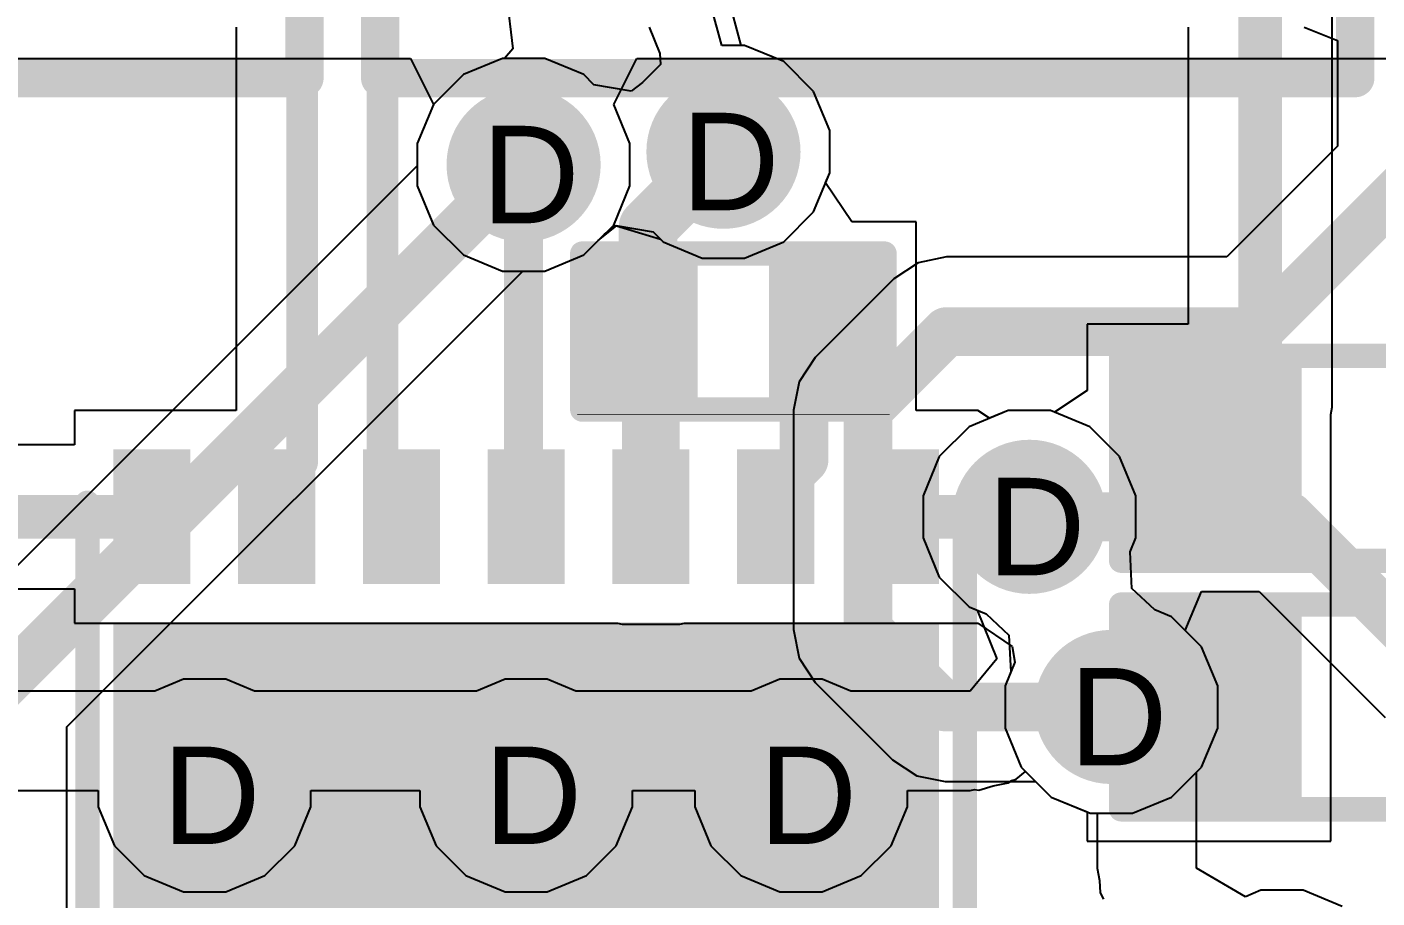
# Model space of a CAD drawing. Header units: inches. Extents: x 0 to 5401, y 0 to 5414.
# Drawn here: x 73.36 to 80.39, y 90.31 to 94.85 of the extents above; entities that cross this region are included whole.
import ezdxf

# ---------------------------------------------------------------- set-up
doc = ezdxf.new("R2010")
doc.units = ezdxf.units.IN
for name, color, linetype in [('Bottom Layer', 5, 'Continuous'), ('Bottom Solder', 6, 'Continuous'), ('Drill Drawing', 1, 'Continuous'), ('Layer 1', 16, 'Continuous'), ('Layer 2', 76, 'Continuous'), ('Multi-Layer', 9, 'Continuous'), ('Pad Holes', 156, 'Continuous'), ('Top Layer', 1, 'Continuous'), ('Top Overlay', 2, 'Continuous'), ('Top Paste', 8, 'Continuous'), ('Top Solder', 216, 'Continuous'), ('Via Holes', 16, 'Continuous')]:
    doc.layers.add(name, color=color, linetype=linetype)
doc.styles.add('Arial', font='', dxfattribs={"height": 0.2})
doc.styles.get('Arial').set_extended_font_data('Arial')

# ---------------------------------------------------------------- blocks, each defined once
blk = doc.blocks.new('VSON_14_3_4_5__31')
at = {"layer": 'Top Layer'}
for points in [[(-1.1, 2.1), (-1.1, 1.8), (-1.7, 1.8), (-1.7, 2.1)], [(0.8, 2.1), (0.8, -2.1), (-0.8, -2.1), (-0.8, 2.1)], [(1.7, 2.1), (1.7, 1.8), (1.1, 1.8), (1.1, 2.1)], [(-1.1, 1.45), (-1.1, 1.15), (-1.7, 1.15), (-1.7, 1.45)], [(1.7, 1.45), (1.7, 1.15), (1.1, 1.15), (1.1, 1.45)], [(-1.1, 0.8), (-1.1, 0.5), (-1.7, 0.5), (-1.7, 0.8)], [(1.7, 0.8), (1.7, 0.5), (1.1, 0.5), (1.1, 0.8)], [(-1.1, 0.15), (-1.1, -0.15), (-1.7, -0.15), (-1.7, 0.15)], [(1.7, 0.15), (1.7, -0.15), (1.1, -0.15), (1.1, 0.15)], [(-1.1, -0.5), (-1.1, -0.8), (-1.7, -0.8), (-1.7, -0.5)], [(1.7, -0.5), (1.7, -0.8), (1.1, -0.8), (1.1, -0.5)], [(-1.1, -1.15), (-1.1, -1.45), (-1.7, -1.45), (-1.7, -1.15)], [(1.7, -1.15), (1.7, -1.45), (1.1, -1.45), (1.1, -1.15)], [(-1.1, -1.8), (-1.1, -2.1), (-1.7, -2.1), (-1.7, -1.8)], [(1.7, -1.8), (1.7, -2.1), (1.1, -2.1), (1.1, -1.8)]]:
    blk.add_hatch(color=1, dxfattribs=at).paths.add_polyline_path(points)
at = {"layer": 'Top Solder'}
for points in [[(-1.0492, 2.1508), (-1.0492, 1.7492), (-1.7508, 1.7492), (-1.7508, 2.1508)], [(0.8508, 2.1508), (0.8508, -2.1508), (-0.8508, -2.1508), (-0.8508, 2.1508)], [(1.7508, 2.1508), (1.7508, 1.7492), (1.0492, 1.7492), (1.0492, 2.1508)], [(-1.0492, 1.5008), (-1.0492, 1.0992), (-1.7508, 1.0992), (-1.7508, 1.5008)], [(1.7508, 1.5008), (1.7508, 1.0992), (1.0492, 1.0992), (1.0492, 1.5008)], [(-1.0492, 0.8508), (-1.0492, 0.4492), (-1.7508, 0.4492), (-1.7508, 0.8508)], [(1.7508, 0.8508), (1.7508, 0.4492), (1.0492, 0.4492), (1.0492, 0.8508)], [(-1.0492, 0.2008), (-1.0492, -0.2008), (-1.7508, -0.2008), (-1.7508, 0.2008)], [(1.7508, 0.2008), (1.7508, -0.2008), (1.0492, -0.2008), (1.0492, 0.2008)], [(-1.0492, -0.4492), (-1.0492, -0.8508), (-1.7508, -0.8508), (-1.7508, -0.4492)], [(1.7508, -0.4492), (1.7508, -0.8508), (1.0492, -0.8508), (1.0492, -0.4492)], [(-1.0492, -1.0992), (-1.0492, -1.5008), (-1.7508, -1.5008), (-1.7508, -1.0992)], [(1.7508, -1.0992), (1.7508, -1.5008), (1.0492, -1.5008), (1.0492, -1.0992)], [(-1.0492, -1.7492), (-1.0492, -2.1508), (-1.7508, -2.1508), (-1.7508, -1.7492)], [(1.7508, -1.7492), (1.7508, -2.1508), (1.0492, -2.1508), (1.0492, -1.7492)]]:
    blk.add_hatch(color=216, dxfattribs=at).paths.add_polyline_path(points)
at = {"layer": 'Top Overlay'}
for points in [[(-1.4986, 2.286, 0.127, 0.127, 0), (1.4732, 2.286, 0.127, 0.127, 0)], [(-1.9736, 2.0673, 0.127, 0.127, 0), (-1.8466, 1.9403, 0.127, 0.127, 0)], [(-1.9736, 2.0673, 0.127, 0.127, 0), (-1.9736, 1.8133, 0.127, 0.127, 0)], [(-1.8466, 1.9403, 0.127, 0.127, 0), (-1.9736, 1.8133, 0.127, 0.127, 0)], [(-1.4986, -2.286, 0.127, 0.127, 0), (1.4732, -2.286, 0.127, 0.127, 0)]]:
    blk.add_lwpolyline(points, format="xyseb", dxfattribs=at)
for points in [[(-1.5304, 2.286, 0.0635, 0.0635, 1), (-1.4668, 2.286, 0.0635, 0.0635, 1)], [(1.4414, 2.286, 0.0635, 0.0635, 1), (1.505, 2.286, 0.0635, 0.0635, 1)], [(-2.0053, 2.0673, 0.0635, 0.0635, 1), (-1.9418, 2.0673, 0.0635, 0.0635, 1)], [(-2.0053, 2.0673, 0.0635, 0.0635, 1), (-1.9418, 2.0673, 0.0635, 0.0635, 1)], [(-1.8783, 1.9403, 0.0635, 0.0635, 1), (-1.8148, 1.9403, 0.0635, 0.0635, 1)], [(-1.8783, 1.9403, 0.0635, 0.0635, 1), (-1.8148, 1.9403, 0.0635, 0.0635, 1)], [(-2.0053, 1.8133, 0.0635, 0.0635, 1), (-1.9418, 1.8133, 0.0635, 0.0635, 1)], [(-2.0053, 1.8133, 0.0635, 0.0635, 1), (-1.9418, 1.8133, 0.0635, 0.0635, 1)], [(-1.5304, -2.286, 0.0635, 0.0635, 1), (-1.4668, -2.286, 0.0635, 0.0635, 1)], [(1.4414, -2.286, 0.0635, 0.0635, 1), (1.505, -2.286, 0.0635, 0.0635, 1)]]:
    blk.add_lwpolyline(points, format="xyseb", close=True, dxfattribs=at)
blk = doc.blocks.new('R___0603_127')
at = {"layer": 'Top Layer'}
for points in [[(-0.381, 0.4445), (-0.381, -0.4445), (-1.143, -0.4445), (-1.143, 0.4445)], [(1.143, 0.4445), (1.143, -0.4445), (0.381, -0.4445), (0.381, 0.4445)]]:
    blk.add_hatch(color=1, dxfattribs=at).paths.add_polyline_path(points)
at = {"layer": 'Top Paste'}
for points in [[(-0.381, 0.4445), (-0.381, -0.4445), (-1.143, -0.4445), (-1.143, 0.4445)], [(1.143, 0.4445), (1.143, -0.4445), (0.381, -0.4445), (0.381, 0.4445)]]:
    blk.add_hatch(color=8, dxfattribs=at).paths.add_polyline_path(points)
at = {"layer": 'Top Solder'}
for points in [[(-0.2794, 0.5461), (-0.2794, -0.5461), (-1.2446, -0.5461), (-1.2446, 0.5461)], [(1.2446, 0.5461), (1.2446, -0.5461), (0.2794, -0.5461), (0.2794, 0.5461)]]:
    blk.add_hatch(color=216, dxfattribs=at).paths.add_polyline_path(points)
at = {"layer": 'Top Overlay'}
for points in [[(1.2192, 0.5334, 0.127, 0.127, 0), (-1.2192, 0.5334, 0.127, 0.127, 0)], [(-1.2192, 0.5334, 0.127, 0.127, 0), (-1.2192, -0.5334, 0.127, 0.127, 0)], [(1.2192, 0.5334, 0.127, 0.127, 0), (1.2192, -0.5334, 0.127, 0.127, 0)], [(1.2192, -0.5334, 0.127, 0.127, 0), (-1.2192, -0.5334, 0.127, 0.127, 0)]]:
    blk.add_lwpolyline(points, format="xyseb", dxfattribs=at)
for points in [[(-1.25095, 0.5334, 0.0635, 0.0635, 1), (-1.18745, 0.5334, 0.0635, 0.0635, 1)], [(-1.25095, 0.5334, 0.0635, 0.0635, 1), (-1.18745, 0.5334, 0.0635, 0.0635, 1)], [(1.18745, 0.5334, 0.0635, 0.0635, 1), (1.25095, 0.5334, 0.0635, 0.0635, 1)], [(1.18745, 0.5334, 0.0635, 0.0635, 1), (1.25095, 0.5334, 0.0635, 0.0635, 1)], [(-1.25095, -0.5334, 0.0635, 0.0635, 1), (-1.18745, -0.5334, 0.0635, 0.0635, 1)], [(-1.25095, -0.5334, 0.0635, 0.0635, 1), (-1.18745, -0.5334, 0.0635, 0.0635, 1)], [(1.18745, -0.5334, 0.0635, 0.0635, 1), (1.25095, -0.5334, 0.0635, 0.0635, 1)], [(1.18745, -0.5334, 0.0635, 0.0635, 1), (1.25095, -0.5334, 0.0635, 0.0635, 1)]]:
    blk.add_lwpolyline(points, format="xyseb", close=True, dxfattribs=at)
blk = doc.blocks.new('R___0603_128')
at = {"layer": 'Top Layer'}
for points in [[(-0.381, 0.4445), (-0.381, -0.4445), (-1.143, -0.4445), (-1.143, 0.4445)], [(1.143, 0.4445), (1.143, -0.4445), (0.381, -0.4445), (0.381, 0.4445)]]:
    blk.add_hatch(color=1, dxfattribs=at).paths.add_polyline_path(points)
at = {"layer": 'Top Paste'}
for points in [[(-0.381, 0.4445), (-0.381, -0.4445), (-1.143, -0.4445), (-1.143, 0.4445)], [(1.143, 0.4445), (1.143, -0.4445), (0.381, -0.4445), (0.381, 0.4445)]]:
    blk.add_hatch(color=8, dxfattribs=at).paths.add_polyline_path(points)
at = {"layer": 'Top Solder'}
for points in [[(-0.2794, 0.5461), (-0.2794, -0.5461), (-1.2446, -0.5461), (-1.2446, 0.5461)], [(1.2446, 0.5461), (1.2446, -0.5461), (0.2794, -0.5461), (0.2794, 0.5461)]]:
    blk.add_hatch(color=216, dxfattribs=at).paths.add_polyline_path(points)
at = {"layer": 'Top Overlay'}
for points in [[(-1.2192, 0.5334, 0.127, 0.127, 0), (1.2192, 0.5334, 0.127, 0.127, 0)], [(-1.2192, -0.5334, 0.127, 0.127, 0), (-1.2192, 0.5334, 0.127, 0.127, 0)], [(1.2192, -0.5334, 0.127, 0.127, 0), (1.2192, 0.5334, 0.127, 0.127, 0)], [(-1.2192, -0.5334, 0.127, 0.127, 0), (1.2192, -0.5334, 0.127, 0.127, 0)]]:
    blk.add_lwpolyline(points, format="xyseb", dxfattribs=at)
for points in [[(-1.25095, 0.5334, 0.0635, 0.0635, 1), (-1.18745, 0.5334, 0.0635, 0.0635, 1)], [(-1.25095, 0.5334, 0.0635, 0.0635, 1), (-1.18745, 0.5334, 0.0635, 0.0635, 1)], [(1.18745, 0.5334, 0.0635, 0.0635, 1), (1.25095, 0.5334, 0.0635, 0.0635, 1)], [(1.18745, 0.5334, 0.0635, 0.0635, 1), (1.25095, 0.5334, 0.0635, 0.0635, 1)], [(-1.25095, -0.5334, 0.0635, 0.0635, 1), (-1.18745, -0.5334, 0.0635, 0.0635, 1)], [(-1.25095, -0.5334, 0.0635, 0.0635, 1), (-1.18745, -0.5334, 0.0635, 0.0635, 1)], [(1.18745, -0.5334, 0.0635, 0.0635, 1), (1.25095, -0.5334, 0.0635, 0.0635, 1)], [(1.18745, -0.5334, 0.0635, 0.0635, 1), (1.25095, -0.5334, 0.0635, 0.0635, 1)]]:
    blk.add_lwpolyline(points, format="xyseb", close=True, dxfattribs=at)
blk = doc.blocks.new('R___0402_134')
at = {"layer": 'Top Layer'}
for points in [[(-0.6985, -0.3175), (-0.6985, 0.3175), (-0.2413, 0.3175), (-0.2413, -0.3175)], [(0.2413, -0.3175), (0.2413, 0.3175), (0.6985, 0.3175), (0.6985, -0.3175)]]:
    blk.add_hatch(color=1, dxfattribs=at).paths.add_polyline_path(points)
at = {"layer": 'Top Paste'}
for points in [[(-0.6985, -0.3175), (-0.6985, 0.3175), (-0.2413, 0.3175), (-0.2413, -0.3175)], [(0.2413, -0.3175), (0.2413, 0.3175), (0.6985, 0.3175), (0.6985, -0.3175)]]:
    blk.add_hatch(color=8, dxfattribs=at).paths.add_polyline_path(points)
at = {"layer": 'Top Solder'}
for points in [[(-0.7535, -0.3725), (-0.7535, 0.3725), (-0.1863, 0.3725), (-0.1863, -0.3725)], [(0.1863, -0.3725), (0.1863, 0.3725), (0.7535, 0.3725), (0.7535, -0.3725)]]:
    blk.add_hatch(color=216, dxfattribs=at).paths.add_polyline_path(points)
at = {"layer": 'Top Overlay'}
for points in [[(-0.7874, -0.4064, 0.127, 0.127, 0), (-0.7874, 0.4064, 0.127, 0.127, 0)], [(-0.7874, 0.4064, 0.127, 0.127, 0), (0.7874, 0.4064, 0.127, 0.127, 0)], [(0.7874, -0.4064, 0.127, 0.127, 0), (0.7874, 0.4064, 0.127, 0.127, 0)], [(-0.7874, -0.4064, 0.127, 0.127, 0), (0.7874, -0.4064, 0.127, 0.127, 0)], [(-0.8128, -0.4318, 0.00323, 0.00323, 0), (0.8128, -0.4318, 0.00323, 0.00323, 0)]]:
    blk.add_lwpolyline(points, format="xyseb", dxfattribs=at)
for points in [[(-0.8191, 0.4064, 0.0635, 0.0635, 1), (-0.7556, 0.4064, 0.0635, 0.0635, 1)], [(-0.8191, 0.4064, 0.0635, 0.0635, 1), (-0.7556, 0.4064, 0.0635, 0.0635, 1)], [(0.7556, 0.4064, 0.0635, 0.0635, 1), (0.8191, 0.4064, 0.0635, 0.0635, 1)], [(0.7556, 0.4064, 0.0635, 0.0635, 1), (0.8191, 0.4064, 0.0635, 0.0635, 1)], [(-0.8191, -0.4064, 0.0635, 0.0635, 1), (-0.7556, -0.4064, 0.0635, 0.0635, 1)], [(-0.8191, -0.4064, 0.0635, 0.0635, 1), (-0.7556, -0.4064, 0.0635, 0.0635, 1)], [(0.7556, -0.4064, 0.0635, 0.0635, 1), (0.8191, -0.4064, 0.0635, 0.0635, 1)], [(0.7556, -0.4064, 0.0635, 0.0635, 1), (0.8191, -0.4064, 0.0635, 0.0635, 1)], [(-0.8136, -0.4318, 0.00161, 0.00161, 1), (-0.812, -0.4318, 0.00161, 0.00161, 1)], [(0.812, -0.4318, 0.00161, 0.00161, 1), (0.8136, -0.4318, 0.00161, 0.00161, 1)]]:
    blk.add_lwpolyline(points, format="xyseb", close=True, dxfattribs=at)
blk = doc.blocks.new('HDR1X2__193')
at = {"layer": 'Bottom Layer'}
blk.add_hatch(color=5, dxfattribs=at).paths.add_polyline_path([(-0.75, 0.75), (0.75, 0.75), (0.75, -0.75), (-0.75, -0.75)])
h = blk.add_hatch(color=5, dxfattribs=at)
edge = h.paths.add_edge_path()
edge.add_arc((2.54, 0), 0.75, 0, 360)
at = {"layer": 'Bottom Solder'}
blk.add_hatch(color=6, dxfattribs=at).paths.add_polyline_path([(-0.8516, 0.8516), (0.8516, 0.8516), (0.8516, -0.8516), (-0.8516, -0.8516)])
h = blk.add_hatch(color=6, dxfattribs=at)
edge = h.paths.add_edge_path()
edge.add_arc((2.54, 0), 0.8516, 0, 360)
at = {"layer": 'Layer 1'}
blk.add_hatch(color=16, dxfattribs=at).paths.add_polyline_path([(-0.75, 0.75), (0.75, 0.75), (0.75, -0.75), (-0.75, -0.75)])
h = blk.add_hatch(color=16, dxfattribs=at)
edge = h.paths.add_edge_path()
edge.add_arc((2.54, 0), 0.75, 0, 360)
at = {"layer": 'Layer 2'}
blk.add_hatch(color=76, dxfattribs=at).paths.add_polyline_path([(-0.75, 0.75), (0.75, 0.75), (0.75, -0.75), (-0.75, -0.75)])
h = blk.add_hatch(color=76, dxfattribs=at)
edge = h.paths.add_edge_path()
edge.add_arc((2.54, 0), 0.75, 0, 360)
at = {"layer": 'Multi-Layer'}
blk.add_hatch(color=9, dxfattribs=at).paths.add_polyline_path([(-0.75, 0.75), (0.75, 0.75), (0.75, -0.75), (-0.75, -0.75)])
h = blk.add_hatch(color=9, dxfattribs=at)
edge = h.paths.add_edge_path()
edge.add_arc((2.54, 0), 0.75, 0, 360)
at = {"layer": 'Pad Holes'}
h = blk.add_hatch(color=7, dxfattribs=at)
edge = h.paths.add_edge_path()
edge.add_arc((0, 0), 0.45, 0, 360)
h = blk.add_hatch(color=7, dxfattribs=at)
edge = h.paths.add_edge_path()
edge.add_arc((2.54, 0), 0.45, 0, 360)
at = {"layer": 'Top Layer'}
blk.add_hatch(color=1, dxfattribs=at).paths.add_polyline_path([(-0.75, 0.75), (0.75, 0.75), (0.75, -0.75), (-0.75, -0.75)])
h = blk.add_hatch(color=1, dxfattribs=at)
edge = h.paths.add_edge_path()
edge.add_arc((2.54, 0), 0.75, 0, 360)
at = {"layer": 'Top Solder'}
blk.add_hatch(color=216, dxfattribs=at).paths.add_polyline_path([(-0.8516, 0.8516), (0.8516, 0.8516), (0.8516, -0.8516), (-0.8516, -0.8516)])
h = blk.add_hatch(color=216, dxfattribs=at)
edge = h.paths.add_edge_path()
edge.add_arc((2.54, 0), 0.8516, 0, 360)
at = {"layer": 'Top Overlay'}
for points in [[(3.81, 1.27, 0.2, 0.2, 0), (-1.27, 1.27, 0.2, 0.2, 0)], [(-1.27, 1.27, 0.2, 0.2, 0), (-1.27, -1.27, 0.2, 0.2, 0)], [(3.81, 1.27, 0.2, 0.2, 0), (3.81, -1.27, 0.2, 0.2, 0)], [(3.81, -1.27, 0.2, 0.2, 0), (-1.27, -1.27, 0.2, 0.2, 0)]]:
    blk.add_lwpolyline(points, format="xyseb", dxfattribs=at)
for points in [[(-1.32, 1.27, 0.1, 0.1, 1), (-1.22, 1.27, 0.1, 0.1, 1)], [(-1.32, 1.27, 0.1, 0.1, 1), (-1.22, 1.27, 0.1, 0.1, 1)], [(3.76, 1.27, 0.1, 0.1, 1), (3.86, 1.27, 0.1, 0.1, 1)], [(3.76, 1.27, 0.1, 0.1, 1), (3.86, 1.27, 0.1, 0.1, 1)], [(-1.32, -1.27, 0.1, 0.1, 1), (-1.22, -1.27, 0.1, 0.1, 1)], [(-1.32, -1.27, 0.1, 0.1, 1), (-1.22, -1.27, 0.1, 0.1, 1)], [(3.76, -1.27, 0.1, 0.1, 1), (3.86, -1.27, 0.1, 0.1, 1)], [(3.76, -1.27, 0.1, 0.1, 1), (3.86, -1.27, 0.1, 0.1, 1)]]:
    blk.add_lwpolyline(points, format="xyseb", close=True, dxfattribs=at)
blk = doc.blocks.new('HDR1X2__194')
at = {"layer": 'Bottom Layer'}
blk.add_hatch(color=5, dxfattribs=at).paths.add_polyline_path([(-0.75, 0.75), (0.75, 0.75), (0.75, -0.75), (-0.75, -0.75)])
h = blk.add_hatch(color=5, dxfattribs=at)
edge = h.paths.add_edge_path()
edge.add_arc((2.54, 0), 0.75, 0, 360)
at = {"layer": 'Bottom Solder'}
blk.add_hatch(color=6, dxfattribs=at).paths.add_polyline_path([(-0.8516, 0.8516), (0.8516, 0.8516), (0.8516, -0.8516), (-0.8516, -0.8516)])
h = blk.add_hatch(color=6, dxfattribs=at)
edge = h.paths.add_edge_path()
edge.add_arc((2.54, 0), 0.8516, 0, 360)
at = {"layer": 'Layer 1'}
blk.add_hatch(color=16, dxfattribs=at).paths.add_polyline_path([(-0.75, 0.75), (0.75, 0.75), (0.75, -0.75), (-0.75, -0.75)])
h = blk.add_hatch(color=16, dxfattribs=at)
edge = h.paths.add_edge_path()
edge.add_arc((2.54, 0), 0.75, 0, 360)
at = {"layer": 'Layer 2'}
blk.add_hatch(color=76, dxfattribs=at).paths.add_polyline_path([(-0.75, 0.75), (0.75, 0.75), (0.75, -0.75), (-0.75, -0.75)])
h = blk.add_hatch(color=76, dxfattribs=at)
edge = h.paths.add_edge_path()
edge.add_arc((2.54, 0), 0.75, 0, 360)
at = {"layer": 'Multi-Layer'}
blk.add_hatch(color=9, dxfattribs=at).paths.add_polyline_path([(-0.75, 0.75), (0.75, 0.75), (0.75, -0.75), (-0.75, -0.75)])
h = blk.add_hatch(color=9, dxfattribs=at)
edge = h.paths.add_edge_path()
edge.add_arc((2.54, 0), 0.75, 0, 360)
at = {"layer": 'Pad Holes'}
h = blk.add_hatch(color=7, dxfattribs=at)
edge = h.paths.add_edge_path()
edge.add_arc((0, 0), 0.45, 0, 360)
h = blk.add_hatch(color=7, dxfattribs=at)
edge = h.paths.add_edge_path()
edge.add_arc((2.54, 0), 0.45, 0, 360)
at = {"layer": 'Top Layer'}
blk.add_hatch(color=1, dxfattribs=at).paths.add_polyline_path([(-0.75, 0.75), (0.75, 0.75), (0.75, -0.75), (-0.75, -0.75)])
h = blk.add_hatch(color=1, dxfattribs=at)
edge = h.paths.add_edge_path()
edge.add_arc((2.54, 0), 0.75, 0, 360)
at = {"layer": 'Top Solder'}
blk.add_hatch(color=216, dxfattribs=at).paths.add_polyline_path([(-0.8516, 0.8516), (0.8516, 0.8516), (0.8516, -0.8516), (-0.8516, -0.8516)])
h = blk.add_hatch(color=216, dxfattribs=at)
edge = h.paths.add_edge_path()
edge.add_arc((2.54, 0), 0.8516, 0, 360)
at = {"layer": 'Top Overlay'}
for points in [[(3.81, 1.27, 0.2, 0.2, 0), (-1.27, 1.27, 0.2, 0.2, 0)], [(-1.27, 1.27, 0.2, 0.2, 0), (-1.27, -1.27, 0.2, 0.2, 0)], [(3.81, 1.27, 0.2, 0.2, 0), (3.81, -1.27, 0.2, 0.2, 0)], [(3.81, -1.27, 0.2, 0.2, 0), (-1.27, -1.27, 0.2, 0.2, 0)]]:
    blk.add_lwpolyline(points, format="xyseb", dxfattribs=at)
for points in [[(-1.32, 1.27, 0.1, 0.1, 1), (-1.22, 1.27, 0.1, 0.1, 1)], [(-1.32, 1.27, 0.1, 0.1, 1), (-1.22, 1.27, 0.1, 0.1, 1)], [(3.76, 1.27, 0.1, 0.1, 1), (3.86, 1.27, 0.1, 0.1, 1)], [(3.76, 1.27, 0.1, 0.1, 1), (3.86, 1.27, 0.1, 0.1, 1)], [(-1.32, -1.27, 0.1, 0.1, 1), (-1.22, -1.27, 0.1, 0.1, 1)], [(-1.32, -1.27, 0.1, 0.1, 1), (-1.22, -1.27, 0.1, 0.1, 1)], [(3.76, -1.27, 0.1, 0.1, 1), (3.86, -1.27, 0.1, 0.1, 1)], [(3.76, -1.27, 0.1, 0.1, 1), (3.86, -1.27, 0.1, 0.1, 1)]]:
    blk.add_lwpolyline(points, format="xyseb", close=True, dxfattribs=at)

msp = doc.modelspace()

# ---------------------------------------------------------------- hatches: boundary and pattern name
at = {"layer": 'Bottom Layer'}
h = msp.add_hatch(color=5, dxfattribs=at)
edge = h.paths.add_edge_path()
edge.add_arc((76.9862, 94.1991), 0.3, 0, 360)
h = msp.add_hatch(color=5, dxfattribs=at)
edge = h.paths.add_edge_path()
edge.add_arc((75.945, 94.1312), 0.3, 0, 360)
h = msp.add_hatch(color=5, dxfattribs=at)
edge = h.paths.add_edge_path()
edge.add_arc((78.5805, 92.297), 0.3, 0, 360)
h = msp.add_hatch(color=5, dxfattribs=at)
edge = h.paths.add_edge_path()
edge.add_arc((79.0075, 91.3064), 0.3, 0, 360)
h = msp.add_hatch(color=5, dxfattribs=at)
edge = h.paths.add_edge_path()
edge.add_arc((74.2827, 90.897), 0.3, 0, 360)
h = msp.add_hatch(color=5, dxfattribs=at)
edge = h.paths.add_edge_path()
edge.add_arc((75.9583, 90.897), 0.3, 0, 360)
h = msp.add_hatch(color=5, dxfattribs=at)
edge = h.paths.add_edge_path()
edge.add_arc((77.3905, 90.897), 0.3, 0, 360)
at = {"layer": 'Bottom Solder'}
h = msp.add_hatch(color=6, dxfattribs=at)
edge = h.paths.add_edge_path()
edge.add_arc((76.9862, 94.1991), 0.4016, 0, 360)
h = msp.add_hatch(color=6, dxfattribs=at)
edge = h.paths.add_edge_path()
edge.add_arc((75.945, 94.1312), 0.4016, 0, 360)
h = msp.add_hatch(color=6, dxfattribs=at)
edge = h.paths.add_edge_path()
edge.add_arc((78.5805, 92.297), 0.4016, 0, 360)
h = msp.add_hatch(color=6, dxfattribs=at)
edge = h.paths.add_edge_path()
edge.add_arc((79.0075, 91.3064), 0.4016, 0, 360)
h = msp.add_hatch(color=6, dxfattribs=at)
edge = h.paths.add_edge_path()
edge.add_arc((74.2827, 90.897), 0.4016, 0, 360)
h = msp.add_hatch(color=6, dxfattribs=at)
edge = h.paths.add_edge_path()
edge.add_arc((75.9583, 90.897), 0.4016, 0, 360)
h = msp.add_hatch(color=6, dxfattribs=at)
edge = h.paths.add_edge_path()
edge.add_arc((77.3905, 90.897), 0.4016, 0, 360)
at = {"layer": 'Layer 1'}
h = msp.add_hatch(color=16, dxfattribs=at)
edge = h.paths.add_edge_path()
edge.add_arc((76.9862, 94.1991), 0.3, 0, 360)
h = msp.add_hatch(color=16, dxfattribs=at)
edge = h.paths.add_edge_path()
edge.add_arc((75.945, 94.1312), 0.3, 0, 360)
h = msp.add_hatch(color=16, dxfattribs=at)
edge = h.paths.add_edge_path()
edge.add_arc((78.5805, 92.297), 0.3, 0, 360)
h = msp.add_hatch(color=16, dxfattribs=at)
edge = h.paths.add_edge_path()
edge.add_arc((79.0075, 91.3064), 0.3, 0, 360)
h = msp.add_hatch(color=16, dxfattribs=at)
edge = h.paths.add_edge_path()
edge.add_arc((74.2827, 90.897), 0.3, 0, 360)
h = msp.add_hatch(color=16, dxfattribs=at)
edge = h.paths.add_edge_path()
edge.add_arc((75.9583, 90.897), 0.3, 0, 360)
h = msp.add_hatch(color=16, dxfattribs=at)
edge = h.paths.add_edge_path()
edge.add_arc((77.3905, 90.897), 0.3, 0, 360)
at = {"layer": 'Layer 2'}
h = msp.add_hatch(color=76, dxfattribs=at)
edge = h.paths.add_edge_path()
edge.add_arc((76.9862, 94.1991), 0.3, 0, 360)
h = msp.add_hatch(color=76, dxfattribs=at)
edge = h.paths.add_edge_path()
edge.add_arc((75.945, 94.1312), 0.3, 0, 360)
h = msp.add_hatch(color=76, dxfattribs=at)
edge = h.paths.add_edge_path()
edge.add_arc((78.5805, 92.297), 0.3, 0, 360)
h = msp.add_hatch(color=76, dxfattribs=at)
edge = h.paths.add_edge_path()
edge.add_arc((79.0075, 91.3064), 0.3, 0, 360)
h = msp.add_hatch(color=76, dxfattribs=at)
edge = h.paths.add_edge_path()
edge.add_arc((74.2827, 90.897), 0.3, 0, 360)
h = msp.add_hatch(color=76, dxfattribs=at)
edge = h.paths.add_edge_path()
edge.add_arc((75.9583, 90.897), 0.3, 0, 360)
h = msp.add_hatch(color=76, dxfattribs=at)
edge = h.paths.add_edge_path()
edge.add_arc((77.3905, 90.897), 0.3, 0, 360)
at = {"layer": 'Top Layer'}
h = msp.add_hatch(color=1, dxfattribs=at)
edge = h.paths.add_edge_path()
edge.add_arc((76.9862, 94.1991), 0.3, 0, 360)
h = msp.add_hatch(color=1, dxfattribs=at)
edge = h.paths.add_edge_path()
edge.add_arc((75.945, 94.1312), 0.3, 0, 360)
msp.add_hatch(color=1, dxfattribs=at).paths.add_polyline_path([(76.4583, 91.997), (76.7583, 91.997), (76.7583, 93.5797), (76.4583, 93.5797)])
h = msp.add_hatch(color=1, dxfattribs=at)
edge = h.paths.add_edge_path()
edge.add_arc((78.5805, 92.297), 0.3, 0, 360)
h = msp.add_hatch(color=1, dxfattribs=at)
edge = h.paths.add_edge_path()
edge.add_arc((79.0075, 91.3064), 0.3, 0, 360)
h = msp.add_hatch(color=1, dxfattribs=at)
edge = h.paths.add_edge_path()
edge.add_arc((74.2827, 90.897), 0.3, 0, 360)
h = msp.add_hatch(color=1, dxfattribs=at)
edge = h.paths.add_edge_path()
edge.add_arc((75.9583, 90.897), 0.3, 0, 360)
h = msp.add_hatch(color=1, dxfattribs=at)
edge = h.paths.add_edge_path()
edge.add_arc((77.3905, 90.897), 0.3, 0, 360)
at = {"layer": 'Top Solder'}
h = msp.add_hatch(color=216, dxfattribs=at)
edge = h.paths.add_edge_path()
edge.add_arc((76.9862, 94.1991), 0.4016, 0, 360)
h = msp.add_hatch(color=216, dxfattribs=at)
edge = h.paths.add_edge_path()
edge.add_arc((75.945, 94.1312), 0.4016, 0, 360)
h = msp.add_hatch(color=216, dxfattribs=at)
edge = h.paths.add_edge_path()
edge.add_arc((78.5805, 92.297), 0.4016, 0, 360)
h = msp.add_hatch(color=216, dxfattribs=at)
edge = h.paths.add_edge_path()
edge.add_arc((79.0075, 91.3064), 0.4016, 0, 360)
h = msp.add_hatch(color=216, dxfattribs=at)
edge = h.paths.add_edge_path()
edge.add_arc((74.2827, 90.897), 0.4016, 0, 360)
h = msp.add_hatch(color=216, dxfattribs=at)
edge = h.paths.add_edge_path()
edge.add_arc((75.9583, 90.897), 0.4016, 0, 360)
h = msp.add_hatch(color=216, dxfattribs=at)
edge = h.paths.add_edge_path()
edge.add_arc((77.3905, 90.897), 0.4016, 0, 360)
at = {"layer": 'Via Holes'}
h = msp.add_hatch(color=7, dxfattribs=at)
edge = h.paths.add_edge_path()
edge.add_arc((76.9862, 94.1991), 0.15, 0, 360)
h = msp.add_hatch(color=7, dxfattribs=at)
edge = h.paths.add_edge_path()
edge.add_arc((75.945, 94.1312), 0.15, 0, 360)
h = msp.add_hatch(color=7, dxfattribs=at)
edge = h.paths.add_edge_path()
edge.add_arc((78.5805, 92.297), 0.15, 0, 360)
h = msp.add_hatch(color=7, dxfattribs=at)
edge = h.paths.add_edge_path()
edge.add_arc((79.0075, 91.3064), 0.15, 0, 360)
h = msp.add_hatch(color=7, dxfattribs=at)
edge = h.paths.add_edge_path()
edge.add_arc((74.2827, 90.897), 0.15, 0, 360)
h = msp.add_hatch(color=7, dxfattribs=at)
edge = h.paths.add_edge_path()
edge.add_arc((75.9583, 90.897), 0.15, 0, 360)
h = msp.add_hatch(color=7, dxfattribs=at)
edge = h.paths.add_edge_path()
edge.add_arc((77.3905, 90.897), 0.15, 0, 360)

# ---------------------------------------------------------------- linework, layer by layer
at = {"layer": 'Bottom Layer'}
for p, q in [((76.977, 94.7531), (76.9226, 94.9563)), ((76.6, 94.849), (76.6553, 94.7113)), ((80.0118, 94.849), (80.0118, 94.849)), ((80.0118, 94.849), (80.1859, 94.7787)), ((77.0964, 94.7531), (76.977, 94.7531)), ((77.3, 94.6687), (77.0964, 94.7531)), ((80.1859, 94.7787), (80.1859, 94.228)), ((75.8348, 94.6852), (75.6312, 94.6008)), ((76.0552, 94.6852), (75.8348, 94.6852)), ((76.2588, 94.6008), (76.0552, 94.6852)), ((76.6553, 94.7113), (76.6579, 94.6541)), ((75.6312, 94.6008), (75.4754, 94.445)), ((76.3113, 94.5483), (76.2588, 94.6008)), ((76.6579, 94.6541), (76.5644, 94.5607)), ((77.4559, 94.5129), (77.3, 94.6687)), ((76.5051, 94.5149), (76.3113, 94.5483)), ((76.5644, 94.5607), (76.5051, 94.5149)), ((77.5402, 94.3093), (77.4559, 94.5129)), ((75.4754, 94.445), (75.391, 94.2414)), ((77.5402, 94.0889), (77.5402, 94.3093)), ((75.391, 94.2414), (75.391, 94.1265)), ((80.1859, 94.228), (79.6086, 93.6507)), ((75.391, 94.1265), (72.9255, 91.661)), ((77.4559, 93.8852), (77.5402, 94.0889)), ((77.3, 93.7294), (77.4559, 93.8852)), ((76.2588, 93.6615), (76.3668, 93.7695)), ((76.3668, 93.7695), (76.4262, 93.8154)), ((76.4262, 93.8154), (76.6199, 93.7819)), ((76.6199, 93.7819), (76.6724, 93.7294)), ((76.6724, 93.7294), (76.876, 93.6451)), ((77.0964, 93.6451), (77.3, 93.7294)), ((76.0552, 93.5772), (76.2588, 93.6615)), ((76.876, 93.6451), (77.0964, 93.6451)), ((78.0001, 93.6211), (77.8741, 93.5369)), ((78.1488, 93.6507), (78.0001, 93.6211)), ((79.6086, 93.6507), (78.1488, 93.6507)), ((73.5657, 91.2025), (75.9404, 93.5772)), ((75.9404, 93.5772), (76.0552, 93.5772)), ((77.8741, 93.5369), (77.4642, 93.127)), ((77.4642, 93.127), (77.3799, 93.0009)), ((77.3799, 93.0009), (77.3504, 92.8523)), ((77.3504, 92.8523), (77.3504, 91.7093)), ((79.392, 91.7053), (79.4762, 91.9085)), ((79.4762, 91.9085), (79.7767, 91.9085)), ((79.7767, 91.9085), (80.4343, 91.2509)), ((77.3504, 91.7093), (77.3799, 91.5606)), ((79.4771, 91.6202), (79.392, 91.7053)), ((79.5615, 91.4166), (79.4771, 91.6202)), ((77.3799, 91.5606), (77.4642, 91.4346)), ((77.4642, 91.4346), (77.867, 91.0317)), ((79.5615, 91.1962), (79.5615, 91.4166)), ((73.5657, 84.4527), (73.5657, 91.2025)), ((79.4771, 90.9926), (79.5615, 91.1962)), ((77.867, 91.0317), (77.993, 90.9475)), ((77.993, 90.9475), (78.1417, 90.9179)), ((79.3213, 90.8368), (79.4771, 90.9926)), ((78.1417, 90.9179), (78.6125, 90.9179)), ((78.6125, 90.9179), (78.6937, 90.8368)), ((78.6937, 90.8368), (78.8973, 90.7524)), ((79.1177, 90.7524), (79.3213, 90.8368)), ((78.8973, 90.7524), (79.1177, 90.7524))]:
    msp.add_line(p, q, dxfattribs=at)
for points in [[(73.1773, 91.3634, 0.254, 0.254, 0), (75.945, 94.1312, 0.254, 0.254, 0)], [(79.7695, 93.2622, 0.254, 0.254, 0), (80.5744, 94.0671, 0.254, 0.254, 0)], [(77.7388, 92.8523, 0.254, 0.254, 0), (78.1488, 93.2622, 0.254, 0.254, 0)], [(78.1488, 93.2622, 0.254, 0.254, 0), (79.7695, 93.2622, 0.254, 0.254, 0)], [(77.7388, 91.7093, 0.254, 0.254, 0), (77.7388, 92.8523, 0.254, 0.254, 0)], [(78.5805, 92.297, 0.254, 0.254, 0), (79.9376, 92.297, 0.254, 0.254, 0)], [(79.9376, 92.297, 0.254, 0.254, 0), (80.8228, 91.4118, 0.254, 0.254, 0)], [(77.7388, 91.7093, 0.254, 0.254, 0), (78.1417, 91.3064, 0.254, 0.254, 0)], [(78.1417, 91.3064, 0.254, 0.254, 0), (79.0075, 91.3064, 0.254, 0.254, 0)]]:
    msp.add_lwpolyline(points, format="xyseb", dxfattribs=at)
for points in [[(75.8815, 94.1312, 0.127, 0.127, 1), (76.0085, 94.1312, 0.127, 0.127, 1)], [(78.0853, 93.2622, 0.127, 0.127, 1), (78.2123, 93.2622, 0.127, 0.127, 1)], [(78.0853, 93.2622, 0.127, 0.127, 1), (78.2123, 93.2622, 0.127, 0.127, 1)], [(79.706, 93.2622, 0.127, 0.127, 1), (79.833, 93.2622, 0.127, 0.127, 1)], [(79.706, 93.2622, 0.127, 0.127, 1), (79.833, 93.2622, 0.127, 0.127, 1)], [(77.6753, 92.8523, 0.127, 0.127, 1), (77.8023, 92.8523, 0.127, 0.127, 1)], [(77.6753, 92.8523, 0.127, 0.127, 1), (77.8023, 92.8523, 0.127, 0.127, 1)], [(78.517, 92.297, 0.127, 0.127, 1), (78.644, 92.297, 0.127, 0.127, 1)], [(79.8741, 92.297, 0.127, 0.127, 1), (80.0011, 92.297, 0.127, 0.127, 1)], [(79.8741, 92.297, 0.127, 0.127, 1), (80.0011, 92.297, 0.127, 0.127, 1)], [(77.6753, 91.7093, 0.127, 0.127, 1), (77.8023, 91.7093, 0.127, 0.127, 1)], [(77.6753, 91.7093, 0.127, 0.127, 1), (77.8023, 91.7093, 0.127, 0.127, 1)], [(78.0782, 91.3064, 0.127, 0.127, 1), (78.2052, 91.3064, 0.127, 0.127, 1)], [(78.0782, 91.3064, 0.127, 0.127, 1), (78.2052, 91.3064, 0.127, 0.127, 1)], [(78.944, 91.3064, 0.127, 0.127, 1), (79.071, 91.3064, 0.127, 0.127, 1)]]:
    msp.add_lwpolyline(points, format="xyseb", close=True, dxfattribs=at)
at = {"layer": 'Layer 1'}
for p, q in [((75.8513, 95.0496), (75.888, 94.7351)), ((77.0786, 94.7531), (77.0106, 95.0071)), ((77.0964, 94.7531), (77.0786, 94.7531)), ((77.3, 94.6687), (77.0964, 94.7531)), ((75.8348, 94.6852), (75.6312, 94.6008)), ((75.8462, 94.6852), (75.8348, 94.6852)), ((75.888, 94.7351), (75.8462, 94.6852)), ((75.6312, 94.6008), (75.4754, 94.445)), ((77.4559, 94.5129), (77.3, 94.6687)), ((77.5402, 94.3093), (77.4559, 94.5129)), ((75.4754, 94.445), (75.391, 94.2414)), ((77.5402, 94.0889), (77.5402, 94.3093)), ((75.391, 94.2414), (75.391, 94.021)), ((77.4559, 93.8852), (77.5402, 94.0889)), ((75.391, 94.021), (75.4754, 93.8173)), ((77.3, 93.7294), (77.4559, 93.8852)), ((75.4754, 93.8173), (75.6312, 93.6615)), ((76.3336, 93.7363), (76.4281, 93.8132)), ((76.4281, 93.8132), (76.6588, 93.743)), ((76.2588, 93.6615), (76.3336, 93.7363)), ((76.6588, 93.743), (76.6724, 93.7294)), ((76.6724, 93.7294), (76.876, 93.6451)), ((77.0964, 93.6451), (77.3, 93.7294)), ((75.6312, 93.6615), (75.8348, 93.5772)), ((76.0552, 93.5772), (76.2588, 93.6615)), ((76.876, 93.6451), (77.0964, 93.6451)), ((75.8348, 93.5772), (76.0552, 93.5772)), ((78.4703, 92.851), (78.2667, 92.7667)), ((78.6907, 92.851), (78.4703, 92.851)), ((78.8943, 92.7667), (78.6907, 92.851)), ((78.2667, 92.7667), (78.1108, 92.6108)), ((79.0501, 92.6108), (78.8943, 92.7667)), ((78.1108, 92.6108), (78.0265, 92.4072)), ((79.1345, 92.4072), (79.0501, 92.6108)), ((78.0265, 92.4072), (78.0265, 92.1868)), ((79.1345, 92.1868), (79.1345, 92.4072)), ((78.0265, 92.1868), (78.1108, 91.9832)), ((79.1045, 92.1144), (79.1345, 92.1868)), ((79.1144, 91.9233), (79.1045, 92.1144)), ((78.1108, 91.9832), (78.2667, 91.8274)), ((79.2334, 91.8125), (79.1144, 91.9233)), ((78.2667, 91.8274), (78.3545, 91.791)), ((78.3545, 91.791), (78.4736, 91.6801)), ((79.3213, 91.7761), (79.2334, 91.8125)), ((79.4771, 91.6202), (79.3213, 91.7761)), ((78.4736, 91.6801), (78.4835, 91.489)), ((79.5615, 91.4166), (79.4771, 91.6202)), ((78.4835, 91.489), (78.4535, 91.4166)), ((78.4535, 91.4166), (78.4535, 91.1962)), ((79.5615, 91.1962), (79.5615, 91.4166)), ((78.4535, 91.1962), (78.5378, 90.9926)), ((79.4771, 90.9926), (79.5615, 91.1962)), ((78.5378, 90.9926), (78.6937, 90.8368)), ((79.3213, 90.8368), (79.4771, 90.9926)), ((78.6937, 90.8368), (78.8973, 90.7524)), ((79.1177, 90.7524), (79.3213, 90.8368)), ((78.8973, 90.7524), (79.1177, 90.7524))]:
    msp.add_line(p, q, dxfattribs=at)
at = {"layer": 'Layer 2'}
for p, q in [((55.1202, 94.6846), (75.3558, 94.6846)), ((75.3558, 94.6846), (75.4754, 94.445)), ((76.4147, 94.445), (76.5343, 94.6846)), ((76.5343, 94.6846), (81.8388, 94.6846)), ((75.4754, 94.445), (75.391, 94.2414)), ((76.499, 94.2414), (76.4147, 94.445)), ((75.391, 94.2414), (75.391, 94.021)), ((76.499, 94.021), (76.499, 94.2414)), ((75.391, 94.021), (75.4754, 93.8173)), ((76.4147, 93.8173), (76.499, 94.021)), ((75.4754, 93.8173), (75.6312, 93.6615)), ((76.2588, 93.6615), (76.4147, 93.8173)), ((75.6312, 93.6615), (75.8348, 93.5772)), ((76.0552, 93.5772), (76.2588, 93.6615)), ((75.8348, 93.5772), (76.0552, 93.5772)), ((78.4703, 92.851), (78.2667, 92.7667)), ((78.6907, 92.851), (78.4703, 92.851)), ((78.8943, 92.7667), (78.6907, 92.851)), ((78.2667, 92.7667), (78.1108, 92.6108)), ((79.0501, 92.6108), (78.8943, 92.7667)), ((78.1108, 92.6108), (78.0265, 92.4072)), ((79.1345, 92.4072), (79.0501, 92.6108)), ((78.0265, 92.4072), (78.0265, 92.1868)), ((79.1345, 92.1868), (79.1345, 92.4072)), ((78.0265, 92.1868), (78.1108, 91.9832)), ((79.1045, 92.1144), (79.1345, 92.1868)), ((79.1144, 91.9233), (79.1045, 92.1144)), ((78.1108, 91.9832), (78.2667, 91.8274)), ((79.2334, 91.8125), (79.1144, 91.9233)), ((78.2667, 91.8274), (78.3072, 91.8105)), ((78.3072, 91.8105), (78.411, 91.5563)), ((79.3213, 91.7761), (79.2334, 91.8125)), ((79.4771, 91.6202), (79.3213, 91.7761)), ((79.5615, 91.4166), (79.4771, 91.6202)), ((78.411, 91.5563), (78.2711, 91.3892)), ((74.1725, 91.451), (74.0233, 91.3892)), ((74.3929, 91.451), (74.1725, 91.451)), ((74.5421, 91.3892), (74.3929, 91.451)), ((75.8481, 91.451), (75.6989, 91.3892)), ((76.0685, 91.451), (75.8481, 91.451)), ((76.2177, 91.3892), (76.0685, 91.451)), ((77.2803, 91.451), (77.131, 91.3892)), ((77.5007, 91.451), (77.2803, 91.451)), ((77.6499, 91.3892), (77.5007, 91.451)), ((74.0233, 91.3892), (72.727, 91.3892)), ((75.6989, 91.3892), (74.5421, 91.3892)), ((77.131, 91.3892), (76.2177, 91.3892)), ((78.2711, 91.3892), (77.6499, 91.3892)), ((79.5615, 91.1962), (79.5615, 91.4166)), ((79.4771, 90.9926), (79.5615, 91.1962)), ((78.5108, 90.93), (78.5604, 90.97)), ((78.5604, 90.97), (78.6937, 90.8368)), ((79.4512, 90.9667), (79.4771, 90.9926)), ((79.4512, 90.4671), (79.4512, 90.9667)), ((78.2711, 90.8712), (78.2938, 90.8758)), ((78.2938, 90.8758), (78.3168, 90.8733)), ((78.3168, 90.8733), (78.3922, 90.8953)), ((78.3922, 90.8953), (78.4693, 90.9107)), ((78.4693, 90.9107), (78.4885, 90.9235)), ((78.4885, 90.9235), (78.5108, 90.93)), ((72.727, 90.8712), (73.7287, 90.8712)), ((73.7287, 90.8712), (73.7287, 90.7868)), ((74.8367, 90.7868), (74.8367, 90.8712)), ((74.8367, 90.8712), (75.4043, 90.8712)), ((75.4043, 90.8712), (75.4043, 90.7868)), ((76.5123, 90.7868), (76.5123, 90.8712)), ((76.5123, 90.8712), (76.8365, 90.8712)), ((76.8365, 90.8712), (76.8365, 90.7868)), ((77.9445, 90.7868), (77.9445, 90.8712)), ((77.9445, 90.8712), (78.2711, 90.8712)), ((78.6937, 90.8368), (78.8973, 90.7524)), ((73.7287, 90.7868), (73.813, 90.5832)), ((74.7523, 90.5832), (74.8367, 90.7868)), ((75.4043, 90.7868), (75.4886, 90.5832)), ((76.4279, 90.5832), (76.5123, 90.7868)), ((76.8365, 90.7868), (76.9208, 90.5832)), ((77.8601, 90.5832), (77.9445, 90.7868)), ((78.8973, 90.7524), (78.9332, 90.7524)), ((78.9332, 90.7524), (78.9332, 90.4671)), ((73.813, 90.5832), (73.9689, 90.4274)), ((74.5965, 90.4274), (74.7523, 90.5832)), ((75.4886, 90.5832), (75.6445, 90.4274)), ((76.2721, 90.4274), (76.4279, 90.5832)), ((76.9208, 90.5832), (77.0766, 90.4274)), ((77.7043, 90.4274), (77.8601, 90.5832)), ((78.9332, 90.4671), (78.946, 90.4028)), ((79.7052, 90.3174), (79.4512, 90.4671)), ((73.9689, 90.4274), (74.1725, 90.343)), ((74.3929, 90.343), (74.5965, 90.4274)), ((75.6445, 90.4274), (75.8481, 90.343)), ((76.0685, 90.343), (76.2721, 90.4274)), ((77.0766, 90.4274), (77.2803, 90.343)), ((77.5007, 90.343), (77.7043, 90.4274)), ((78.946, 90.4028), (78.9497, 90.3374)), ((74.1725, 90.343), (74.3929, 90.343)), ((75.8481, 90.343), (76.0685, 90.343)), ((77.2803, 90.343), (77.5007, 90.343)), ((78.9497, 90.3374), (78.9656, 90.3046)), ((79.7863, 90.351), (79.7052, 90.3174)), ((80.0067, 90.351), (79.7863, 90.351)), ((80.2103, 90.2667), (80.0067, 90.351))]:
    msp.add_line(p, q, dxfattribs=at)
at = {"layer": 'Top Layer'}
for p, q in [((80.158, 92.8685), (80.158, 95.0783)), ((76.977, 94.7531), (76.9226, 94.9563)), ((74.4477, 94.849), (74.4477, 92.851)), ((79.407, 94.849), (79.407, 93.3003)), ((77.0964, 94.7531), (76.977, 94.7531)), ((77.3, 94.6687), (77.0964, 94.7531)), ((77.4559, 94.5129), (77.3, 94.6687)), ((77.5402, 94.3093), (77.4559, 94.5129)), ((77.5402, 94.0889), (77.5402, 94.3093)), ((77.5187, 94.0369), (77.5402, 94.0889)), ((77.6545, 93.8337), (77.5187, 94.0369)), ((77.9904, 93.8337), (77.6545, 93.8337)), ((77.9904, 92.851), (77.9904, 93.8337)), ((79.407, 93.3003), (78.8805, 93.3003)), ((78.8805, 93.3003), (78.8805, 92.9553)), ((78.8805, 92.9553), (78.7115, 92.8424)), ((74.4477, 92.851), (73.6043, 92.851)), ((73.6043, 92.851), (73.6043, 92.6725)), ((78.3123, 92.851), (77.9904, 92.851)), ((78.3728, 92.8106), (78.3123, 92.851)), ((78.3123, 92.851), (78.3123, 92.851)), ((78.4703, 92.851), (78.3728, 92.8106)), ((78.6907, 92.851), (78.4703, 92.851)), ((78.7115, 92.8424), (78.6907, 92.851)), ((80.1505, 92.8306), (80.158, 92.8685)), ((80.1505, 91.9033), (80.1505, 92.8306)), ((73.6043, 92.6725), (68.6753, 92.6725)), ((68.8309, 91.9215), (73.6043, 91.9215)), ((73.6043, 91.9215), (73.6043, 91.743)), ((80.1505, 90.6079), (80.1505, 91.9033)), ((73.6043, 91.743), (76.4333, 91.743)), ((76.4333, 91.743), (76.4583, 91.738)), ((76.4583, 91.738), (76.7583, 91.738)), ((76.7583, 91.738), (76.7833, 91.743)), ((76.7833, 91.743), (78.3123, 91.743)), ((78.3123, 91.743), (78.3123, 91.743)), ((78.3123, 91.743), (78.3123, 91.743)), ((78.3123, 91.743), (78.4907, 91.622)), ((78.4907, 91.622), (78.5045, 91.5398)), ((78.5045, 91.5398), (78.4535, 91.4166)), ((78.4535, 91.4166), (78.4535, 91.1962)), ((78.4535, 91.1962), (78.5378, 90.9926)), ((78.5378, 90.9926), (78.6937, 90.8368)), ((78.6937, 90.8368), (78.8805, 90.7594)), ((78.8805, 90.7594), (78.8805, 90.6079)), ((78.8805, 90.6079), (80.1505, 90.6079))]:
    msp.add_line(p, q, dxfattribs=at)
for points in [[(74.7909, 92.5796, 0.1651, 0.1651, 0), (74.7909, 95.3372, 0.1651, 0.1651, 0)], [(75.21, 92.6112, 0.1651, 0.1651, 0), (75.21, 95.3372, 0.1651, 0.1651, 0)], [(79.7825, 92.8685, 0.2286, 0.2286, 0), (79.7825, 95.0783, 0.2286, 0.2286, 0)], [(76.5931, 93.8059, 0.3048, 0.3048, 0), (76.9862, 94.1991, 0.3048, 0.3048, 0)], [(75.945, 92.3103, 0.2032, 0.2032, 0), (75.945, 94.1312, 0.2032, 0.2032, 0)], [(76.5931, 93.2622, 0.3048, 0.3048, 0), (76.5931, 93.8059, 0.3048, 0.3048, 0)], [(77.4062, 92.5949, 0.254, 0.254, 0), (77.4062, 93.2622, 0.254, 0.254, 0)], [(79.5158, 92.6018, 0.2286, 0.2286, 0), (79.7825, 92.8685, 0.2286, 0.2286, 0)], [(77.2583, 92.447, 0.254, 0.254, 0), (77.4062, 92.5949, 0.254, 0.254, 0)], [(74.6583, 92.447, 0.1651, 0.1651, 0), (74.7909, 92.5796, 0.1651, 0.1651, 0)], [(75.21, 92.6112, 0.1651, 0.1651, 0), (75.2408, 92.5803, 0.1651, 0.1651, 0)], [(75.2408, 92.3645, 0.1651, 0.1651, 0), (75.2408, 92.5803, 0.1651, 0.1651, 0)], [(77.2583, 92.297, 0.254, 0.254, 0), (77.2583, 92.447, 0.254, 0.254, 0)], [(74.6583, 92.297, 0.1651, 0.1651, 0), (74.6583, 92.447, 0.1651, 0.1651, 0)], [(75.2408, 92.3645, 0.1651, 0.1651, 0), (75.3083, 92.297, 0.1651, 0.1651, 0)], [(68.6753, 92.297, 0.2286, 0.2286, 0), (74.0083, 92.297, 0.2286, 0.2286, 0)], [(77.9083, 92.297, 0.2286, 0.2286, 0), (78.5805, 92.297, 0.2286, 0.2286, 0)], [(79.0075, 91.3064, 0.2286, 0.2286, 0), (79.5155, 91.3064, 0.2286, 0.2286, 0)]]:
    msp.add_lwpolyline(points, format="xyseb", dxfattribs=at)
for points in [[(76.91, 94.1991, 0.1524, 0.1524, 1), (77.0624, 94.1991, 0.1524, 0.1524, 1)], [(75.8942, 94.1312, 0.1016, 0.1016, 1), (75.9958, 94.1312, 0.1016, 0.1016, 1)], [(76.5169, 93.8059, 0.1524, 0.1524, 1), (76.6693, 93.8059, 0.1524, 0.1524, 1)], [(76.5169, 93.8059, 0.1524, 0.1524, 1), (76.6693, 93.8059, 0.1524, 0.1524, 1)], [(76.5169, 93.2622, 0.1524, 0.1524, 1), (76.6693, 93.2622, 0.1524, 0.1524, 1)], [(77.3427, 93.2622, 0.127, 0.127, 1), (77.4697, 93.2622, 0.127, 0.127, 1)], [(79.7254, 92.8685, 0.1143, 0.1143, 1), (79.8397, 92.8685, 0.1143, 0.1143, 1)], [(79.7254, 92.8685, 0.1143, 0.1143, 1), (79.8397, 92.8685, 0.1143, 0.1143, 1)], [(77.3427, 92.5949, 0.127, 0.127, 1), (77.4697, 92.5949, 0.127, 0.127, 1)], [(77.3427, 92.5949, 0.127, 0.127, 1), (77.4697, 92.5949, 0.127, 0.127, 1)], [(79.4587, 92.6018, 0.1143, 0.1143, 1), (79.573, 92.6018, 0.1143, 0.1143, 1)], [(74.7496, 92.5796, 0.0825, 0.0825, 1), (74.8321, 92.5796, 0.0825, 0.0825, 1)], [(74.7496, 92.5796, 0.0825, 0.0825, 1), (74.8321, 92.5796, 0.0825, 0.0825, 1)], [(75.1687, 92.6112, 0.0825, 0.0825, 1), (75.2512, 92.6112, 0.0825, 0.0825, 1)], [(75.1687, 92.6112, 0.0825, 0.0825, 1), (75.2512, 92.6112, 0.0825, 0.0825, 1)], [(75.1996, 92.5803, 0.0825, 0.0825, 1), (75.2821, 92.5803, 0.0825, 0.0825, 1)], [(75.1996, 92.5803, 0.0825, 0.0825, 1), (75.2821, 92.5803, 0.0825, 0.0825, 1)], [(77.1948, 92.447, 0.127, 0.127, 1), (77.3218, 92.447, 0.127, 0.127, 1)], [(77.1948, 92.447, 0.127, 0.127, 1), (77.3218, 92.447, 0.127, 0.127, 1)], [(74.617, 92.447, 0.0825, 0.0825, 1), (74.6996, 92.447, 0.0825, 0.0825, 1)], [(74.617, 92.447, 0.0825, 0.0825, 1), (74.6996, 92.447, 0.0825, 0.0825, 1)], [(75.1996, 92.3645, 0.0825, 0.0825, 1), (75.2821, 92.3645, 0.0825, 0.0825, 1)], [(75.1996, 92.3645, 0.0825, 0.0825, 1), (75.2821, 92.3645, 0.0825, 0.0825, 1)], [(77.1948, 92.297, 0.127, 0.127, 1), (77.3218, 92.297, 0.127, 0.127, 1)], [(73.9511, 92.297, 0.1143, 0.1143, 1), (74.0654, 92.297, 0.1143, 0.1143, 1)], [(74.617, 92.297, 0.0825, 0.0825, 1), (74.6996, 92.297, 0.0825, 0.0825, 1)], [(75.267, 92.297, 0.0825, 0.0825, 1), (75.3496, 92.297, 0.0825, 0.0825, 1)], [(75.8942, 92.3103, 0.1016, 0.1016, 1), (75.9958, 92.3103, 0.1016, 0.1016, 1)], [(77.8511, 92.297, 0.1143, 0.1143, 1), (77.9654, 92.297, 0.1143, 0.1143, 1)], [(78.5233, 92.297, 0.1143, 0.1143, 1), (78.6376, 92.297, 0.1143, 0.1143, 1)], [(78.9503, 91.3064, 0.1143, 0.1143, 1), (79.0646, 91.3064, 0.1143, 0.1143, 1)], [(79.4583, 91.3064, 0.1143, 0.1143, 1), (79.5726, 91.3064, 0.1143, 0.1143, 1)]]:
    msp.add_lwpolyline(points, format="xyseb", close=True, dxfattribs=at)

# ---------------------------------------------------------------- block references
for name, p, rotation in [('HDR1X2__194', (73.533, 95.853), 180), ('HDR1X2__193', (79.0078, 95.853), 180), ('R___0603_127', (80.2775, 92.6018), 180), ('VSON_14_3_4_5__31', (75.9583, 90.897), 90)]:
    msp.add_blockref(name, p, dxfattribs=dict(rotation=rotation))
for name, p in [('R___0402_134', (77.0379, 93.2622)), ('R___0603_128', (80.2775, 91.3064))]:
    msp.add_blockref(name, p)

# ---------------------------------------------------------------- texts
at = {"layer": 'Drill Drawing', "style": 'Arial'}
for p in [(76.7662, 93.8943), (75.7249, 93.8264), (78.3604, 91.9923), (78.7874, 91.0017), (74.0626, 90.5923), (75.7382, 90.5923), (77.1704, 90.5923)]:
    msp.add_text('D', height=0.508, dxfattribs=at).set_placement(p)

doc.saveas('drawing.dxf')
